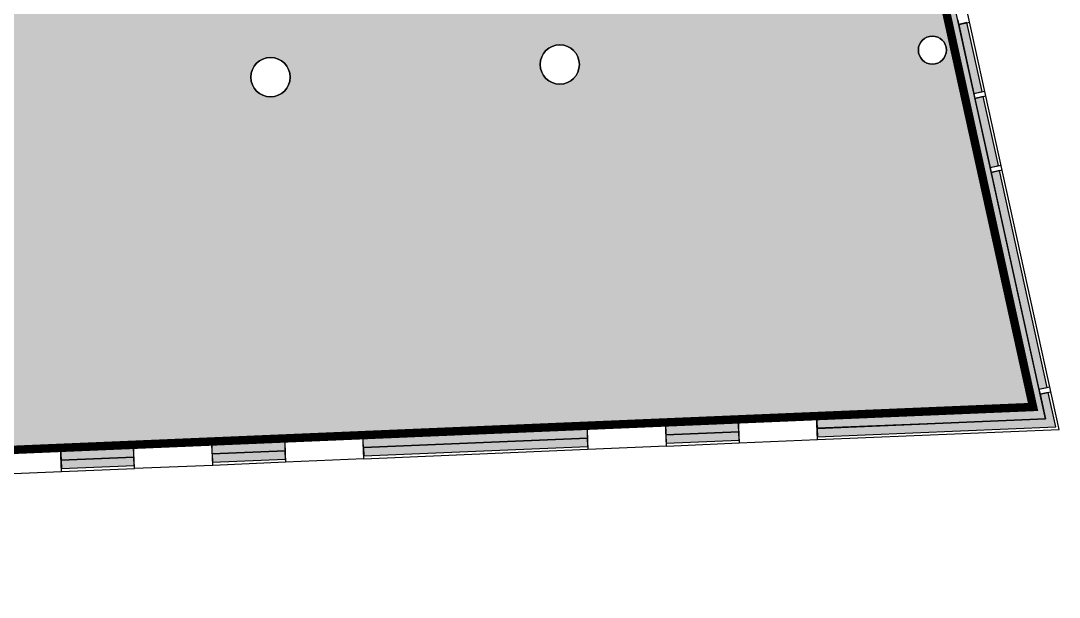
# Model space of a CAD drawing. Header units: metres. Extents: x -153 to -26, y 14 to 85.
# Drawn here: x -44.06 to -25.54, y 14.93 to 25.21 of the extents above; entities that cross this region are included whole.
import ezdxf

# ---------------------------------------------------------------- set-up
doc = ezdxf.new("R2010")
doc.units = ezdxf.units.M
doc.linetypes.add('AXES', pattern=[50.800000000000004, 31.75, -6.35, 6.35, -6.35])
for name, color, linetype in [('GEX_BAT_menuis_ext', 4, 'Continuous'), ('GEX_BAT_mur', 1, 'Continuous'), ('GEX_BAT_mur_bas', 150, 'Continuous')]:
    doc.layers.add(name, color=color, linetype=linetype)
for name, color, linetype, true_color in [('GEX_EDS_sdp_1-bureau', 1, 'AXES', 0xff0000), ('GEX_EDS_su_bureau', 7, 'Continuous', 0xffdf7f), ('GEX_EDS_sun_bureau', 7, 'Continuous', 0xffdf7f)]:
    doc.layers.add(name, color=color, linetype=linetype, true_color=true_color)

msp = doc.modelspace()

# ---------------------------------------------------------------- hatches: boundary and pattern name
at = {"layer": 'GEX_EDS_su_bureau', "ltscale": 0.05}
h = msp.add_hatch(color=256, dxfattribs=at)
edge = h.paths.add_edge_path()
edge.add_line((-67.07298085436335, 35.23180854277731), (-65.72544451541243, 35.28841883152403))
edge.add_line((-65.72544451541243, 35.28841883152403), (-65.63552382905506, 35.29219641871916))
edge.add_line((-65.63552382905506, 35.29219641871916), (-64.37663422005164, 35.34508263945099))
edge.add_line((-64.37663422005164, 35.34508263945099), (-64.28671353369427, 35.34886022664612))
edge.add_line((-64.28671353369427, 35.34886022664612), (-63.02782392469084, 35.40174644737721))
edge.add_line((-63.02782392469084, 35.40174644737721), (-62.93790323833348, 35.40552403457307))
edge.add_line((-62.93790323833348, 35.40552403457307), (-61.67901362933005, 35.45841025530416))
edge.add_line((-61.67901362933005, 35.45841025530416), (-61.5890929429727, 35.46218784250001))
edge.add_line((-61.5890929429727, 35.46218784250001), (-60.33020333396931, 35.51507406323184))
edge.add_line((-60.33020333396931, 35.51507406323184), (-40.17328799135979, 36.36187037202475))
edge.add_line((-40.17328799135979, 36.36187037202475), (-40.09804890355752, 36.36503118213428))
edge.add_line((-40.09804890355752, 36.36503118213428), (-40.06491987261686, 36.36612998294667))
edge.add_line((-40.06491987261686, 36.36612998294667), (-40.06492423345948, 36.36626146309153))
edge.add_ellipse((-39.65778957500682, 24.09108242718017), major_axis=(-12.28192896062304, 0), ratio=1, start_angle=259.9989826490205, end_angle=271.8996504555687, ccw=False)
edge.add_ellipse((-39.65778957500688, 24.09108242717983), major_axis=(-12.28192896062339, -3.009265538105056e-36), ratio=1, start_angle=241.3336506827738, end_angle=259.9989826490204, ccw=False)
edge.add_ellipse((-39.65778957465493, 24.09108242781645), major_axis=(-12.28192895989596, 0), ratio=1, start_angle=240.9137828456124, end_angle=241.3336506827898, ccw=False)
edge.add_ellipse((-39.65778957500591, 24.09108242718139), major_axis=(-12.28192896062156, 0), ratio=1, start_angle=235.1120807000552, end_angle=240.9137828456217, ccw=False)
edge.add_ellipse((-39.65778957547408, 24.0910824265159), major_axis=(-12.28192896143523, 0), ratio=1, start_angle=234.6921808478802, end_angle=235.11208070003931, ccw=False)
edge.add_ellipse((-39.65778957500603, 24.09108242718078), major_axis=(-12.28192896062213, 0), ratio=1, start_angle=228.8877207272487, end_angle=234.69218084786928, ccw=False)
edge.add_ellipse((-39.65778957487968, 24.09108242732545), major_axis=(-12.28192896043005, -3.009265538105056e-36), ratio=1, start_angle=228.4678596162941, end_angle=228.887720727249, ccw=False)
edge.add_ellipse((-39.65778957500542, 24.09108242718127), major_axis=(-12.28192896062135, 0), ratio=1, start_angle=222.6724337918949, end_angle=228.467859616301, ccw=False)
edge.add_ellipse((-39.65778957505829, 24.09108242713333), major_axis=(-12.28192896069272, 0), ratio=1, start_angle=222.252565954742, end_angle=222.6724337918922, ccw=False)
edge.add_ellipse((-39.65778957500764, 24.09108242717921), major_axis=(-12.28192896062438, 0), ratio=1, start_angle=216.0315350942256, end_angle=222.2525659547424, ccw=False)
edge.add_ellipse((-39.65778957500613, 24.09108242718029), major_axis=(-12.28192896062251, 0), ratio=1, start_angle=210.2389074924215, end_angle=216.0315350942257, ccw=False)
edge.add_ellipse((-39.65778957498031, 24.09108242719537), major_axis=(-12.28192896059262, -3.009265538105056e-36), ratio=1, start_angle=209.8190230314424, end_angle=210.2389074924214, ccw=False)
edge.add_ellipse((-39.65778957500727, 24.09108242717961), major_axis=(-12.28192896062385, 0), ratio=1, start_angle=204.0622421670202, end_angle=209.8190230314436, ccw=False)
edge.add_ellipse((-39.65778957474508, 24.09108242729632), major_axis=(-12.28192896033685, 0), ratio=1, start_angle=203.8189454750717, end_angle=204.0622421670218, ccw=False)
edge.add_line((-28.42195940650168, 29.05111261038519), (-28.40871971012231, 29.01555200556674))
edge.add_line((-28.40871971012231, 29.01555200556674), (-27.97680275925088, 27.8554628642286))
edge.add_line((-27.97680275925088, 27.8554628642286), (-27.95853546090372, 27.80639858367334))
edge.add_line((-27.95853546090372, 27.80639858367334), (-27.94918529413381, 27.76938614101222))
edge.add_line((-27.94918529413381, 27.76938614101222), (-27.63131275342739, 26.51109423286078))
edge.add_line((-27.63131275342739, 26.51109423286078), (-27.61997007156499, 26.45952809020169))
edge.add_line((-27.61997007156499, 26.45952809020169), (-27.34928678043945, 25.22894670081477))
edge.add_line((-27.34928678043945, 25.22894670081477), (-27.32995225964476, 25.14104803014427))
edge.add_line((-27.32995225964476, 25.14104803014427), (-27.05926896851922, 23.91046664075735))
edge.add_line((-27.05926896851922, 23.91046664075735), (-27.03993444772454, 23.82256797008685))
edge.add_line((-27.03993444772454, 23.82256797008685), (-26.769251156599, 22.59198658069992))
edge.add_line((-26.769251156599, 22.59198658069992), (-26.74991663580431, 22.50408791002943))
edge.add_line((-26.74991663580431, 22.50408791002943), (-25.89919772083833, 18.63654640052767))
edge.add_line((-25.89919772083833, 18.63654640052767), (-25.87986320004365, 18.54864772985718))
edge.add_line((-25.87986320004365, 18.54864772985718), (-25.78335534372063, 18.10990334923743))
edge.add_line((-25.78335534372063, 18.10990334923743), (-29.85607911631462, 17.93879592127927))
edge.add_line((-29.85607911631462, 17.93879592127927), (-29.86531434420757, 18.15859081992815))
edge.add_line((-29.86531434420757, 18.15859081992815), (-26.00379523285422, 18.32082336056977))
edge.add_line((-26.00379523285422, 18.32082336056977), (-27.84197692777489, 26.67736418715957))
edge.add_ellipse((-39.68875085233, 24.07143866076741), major_axis=(12.1300000110726, 0), ratio=1, start_angle=12.40573593796204, end_angle=92.4057358501847)
edge.add_line((-40.19791579269549, 36.19074768942593), (-67.0658452014037, 35.06195335035595))
edge.add_line((-67.0658452014037, 35.06195335035595), (-67.07298085436335, 35.23180854277731))
h = msp.add_hatch(color=256, dxfattribs=at)
edge = h.paths.add_edge_path()
edge.add_line((-98.61276718542379, 21.58113560557142), (-98.53641822255011, 19.76385302189028))
edge.add_line((-98.53641822255011, 19.76385302189028), (-94.56194883469156, 19.93329672971016))
edge.add_line((-94.56194883469156, 19.93329672971016), (-94.35166475535881, 14.92909138487526))
edge.add_line((-94.35166475535881, 14.92909138487526), (-88.21699503661317, 15.18659666072935))
edge.add_line((-88.21699503661317, 15.18659666072935), (-88.23883890055981, 15.70651467603783))
edge.add_line((-88.23883890055981, 15.70651467603783), (-81.12011811520176, 16.00566471290396))
edge.add_line((-81.12011811520176, 16.00566471290396), (-74.42602599568693, 16.28696650272232))
edge.add_line((-74.42602599568693, 16.28696650272232), (-69.03078757102332, 16.51368734840516))
edge.add_line((-69.03078757102332, 16.51368734840516), (-63.63554914640565, 16.74040819397715))
edge.add_line((-63.63554914640565, 16.74040819397715), (-58.24031072223226, 16.96712903962688))
edge.add_line((-58.24031072223226, 16.96712903962688), (-52.84506147632173, 17.1935923515132))
edge.add_line((-52.84506147632173, 17.1935923515132), (-44.75221466062447, 17.53393115281929))
edge.add_line((-44.75221466062447, 17.53393115281929), (-40.65576129955871, 17.70443778145948))
edge.add_line((-40.65576129955871, 17.70443778145948), (-37.95821071839769, 17.8194314770018))
edge.add_line((-37.95821071839769, 17.8194314770018), (-33.96166283786719, 17.98558850534064))
edge.add_line((-33.96166283786719, 17.98558850534064), (-32.56289703144223, 18.04436112101416))
edge.add_line((-32.56289703144223, 18.04436112101416), (-31.2641188871731, 18.10074012976148))
edge.add_line((-31.2641188871731, 18.10074012976148), (-29.86535308127368, 18.15951274543067))
edge.add_line((-29.86535308127368, 18.15951274543067), (-26.00379145056124, 18.32080616592221))
edge.add_line((-26.00379145056124, 18.32080616592221), (-27.84197692777497, 26.67736418715958))
edge.add_arc((-39.68875084350181, 24.07143867223353), 12.12999999998716, 12.4057358940253, 92.40573589412149)
edge.add_line((-40.19791579269558, 36.19074768942593), (-67.06584520140379, 35.06195335035596))
edge.add_line((-67.06584520140379, 35.06195335035596), (-67.0742548255755, 35.23175537594449))
edge.add_line((-67.0742548255755, 35.23175537594449), (-68.31188810338969, 35.17976213821541))
edge.add_line((-68.31188810338969, 35.17976213821541), (-68.30475145152454, 35.00988316836367))
edge.add_line((-68.30475145152454, 35.00988316836367), (-76.57424502153768, 34.66247969313952))
edge.add_line((-76.57424502153768, 34.66247969313952), (-76.42411168511846, 31.08895773457684))
edge.add_line((-76.42411168511846, 31.08895773457684), (-74.57715761030487, 31.16655146505011))
edge.add_line((-74.57715761030487, 31.16655146505011), (-74.45735964687228, 28.31573916276028))
edge.add_line((-74.45735964687228, 28.31573916276028), (-74.20831323407171, 22.38922290475224))
edge.add_line((-74.20831323407171, 22.38922290475224), (-81.0283792489033, 22.09445688339856))
edge.add_line((-81.0283792489033, 22.09445688339856), (-81.16147107839906, 25.26165227549721))
edge.add_line((-81.16147107839906, 25.26165227549721), (-82.87989636042482, 25.18943992849709))
edge.add_line((-82.87989636042482, 25.18943992849709), (-82.74679952045949, 22.02239212566893))
edge.add_line((-82.74679952045949, 22.02239212566893), (-83.04651884701069, 22.0093950551427))
edge.add_line((-83.04651884701069, 22.0093950551427), (-83.05489150464393, 22.208630329985))
edge.add_line((-83.05489150464393, 22.208630329985), (-84.05400973141707, 22.16664498817266))
edge.add_line((-84.05400973141707, 22.16664498817266), (-84.04565381527058, 21.96780854803406))
edge.add_line((-84.04565381527058, 21.96780854803406), (-93.83707026079132, 21.55631769869632))
edge.add_line((-93.83707026079132, 21.55631769869632), (-96.33486650406816, 21.45137043585913))
edge.add_line((-96.33486650406816, 21.45137043585913), (-96.34432677484637, 21.6764982417358))
edge.add_line((-96.34432677484637, 21.6764982417358), (-98.61276718542379, 21.58113560557142))
h.paths.add_polyline_path([(-64.00906231321633, 29.05548079107737), (-63.74771549641989, 22.82095612262476), (-47.58137852547908, 23.49863725738589), (-47.84330876583016, 29.73313746382246), (-51.43011168263062, 29.58278128504819), (-51.42173518403295, 29.38295677663788), (-52.42083090138575, 29.34107540818251), (-52.42923421738282, 29.54089879249501), (-57.0131755000157, 29.34874329608812), (-57.0006475099306, 29.04900499217701), (-57.99977006087215, 29.00712249894783), (-58.01238444945238, 29.30716414986555)], flags=16)
edge = h.paths.add_edge_path(flags=16)
edge.add_arc((-39.60788386863226, 24.20159853178961), 0.3500000000000014, 0, 180)
edge.add_arc((-39.60788386863226, 24.20159853178961), 0.3500000000000014, 180, 360)
edge = h.paths.add_edge_path(flags=16)
edge.add_arc((-34.44747496955961, 24.4267319444058), 0.349999999999973, 0, 180)
edge.add_arc((-34.44747496955961, 24.4267319444058), 0.349999999999973, 180, 360)
edge = h.paths.add_edge_path(flags=16)
edge.add_arc((-34.31723509733781, 34.49509548988262), 0.25, 179.9999999999984, 360.0000000000016)
edge.add_arc((-34.31723509733781, 34.49509548988262), 0.25, 1.628443996909321e-12, 179.9999999999984)
edge = h.paths.add_edge_path(flags=16)
edge.add_arc((-27.79974590784605, 24.68369900892208), 0.2500000000000036, 0, 180)
edge.add_arc((-27.79974590784605, 24.68369900892208), 0.2500000000000036, 180, 360)
edge = h.paths.add_edge_path(flags=16)
edge.add_arc((-29.79441679286599, 30.52190533757749), 0.25, 180.0000000000008, 359.9999999999992)
edge.add_arc((-29.79441679286599, 30.52190533757749), 0.25, 359.9999999999992, 540.0000000000008)
edge = h.paths.add_edge_path(flags=16)
edge.add_arc((-71.97511651616901, 22.87418178258306), 0.25, 180.0000000000008, 359.9999999999992)
edge.add_arc((-71.97511651616901, 22.87418178258306), 0.25, 359.9999999999992, 540.0000000000008)
edge = h.paths.add_edge_path(flags=16)
edge.add_arc((-72.2035144366978, 28.30938500721908), 0.25, 179.9999999999862, 360.0000000000138)
edge.add_arc((-72.2035144366978, 28.30938500721908), 0.25, 1.384177397372923e-11, 179.9999999999862)
edge = h.paths.add_edge_path(flags=16)
edge.add_arc((-40.09029050720616, 35.81427336427345), 0.25, 180.0000000000016, 359.9999999999984)
edge.add_arc((-40.09029050720616, 35.81427336427345), 0.25, 359.9999999999984, 540.0000000000016)
edge = h.paths.add_edge_path(flags=16)
edge.add_arc((-48.18524741291515, 35.52414800724801), 0.1999999999999957, 180, 360)
edge.add_arc((-48.18524741291515, 35.52414800724801), 0.1999999999999886, 0, 180)
edge = h.paths.add_edge_path(flags=16)
edge.add_arc((-64.37097497654443, 34.84427792088526), 0.2000000000000028, 180, 360)
edge.add_arc((-64.37097497654443, 34.84427792088528), 0.2000000000000028, 359.999999999996, 540.0000000000041)
edge = h.paths.add_edge_path(flags=16)
edge.add_arc((-56.27811119475161, 35.18421296379294), 0.1999999999999957, 179.999999999998, 360.000000000002)
edge.add_arc((-56.27811119475161, 35.18421296379295), 0.1999999999999957, 0, 180)
edge = h.paths.add_edge_path(flags=16)
edge.add_arc((-72.46379903480789, 34.50390509601245), 0.2000000000000028, 180.0000000000082, 359.9999999999918)
edge.add_arc((-72.46379903480789, 34.50390509601247), 0.2000000000000028, 359.9999999999837, 540.0000000000163)
for points in [[(-27.32995225964476, 25.14104803014427), (-27.05926896851922, 23.91046664075735), (-26.91277118407734, 23.94269084208101), (-27.18345447521221, 25.17327223146589)], [(-27.03993444772454, 23.82256797008685), (-26.769251156599, 22.59198658069992), (-26.62275337214713, 22.62421078202579), (-26.89343666328199, 23.85479217141066)], [(-26.74991663580431, 22.50408791002943), (-25.89919772083833, 18.63654640052767), (-25.7526999363565, 18.66877060186012), (-26.60341885135178, 22.53631211135544)], [(-29.85607911631462, 17.93879592127927), (-29.8497818279688, 17.78892816569674), (-25.59845446636345, 17.96753926994245), (-25.73336541556115, 18.58087193118978), (-25.87986320004365, 18.54864772985718), (-25.78335534372063, 18.10990334923743)], [(-37.95817529931286, 17.81858851631661), (-36.02797054528188, 17.89968147793576), (-33.96166283786711, 17.98558850534065), (-33.95246545716882, 17.76669435741121), (-37.94893993578145, 17.59879039266004)], [(-31.26411888717285, 18.10074012976148), (-32.56289703144213, 18.04436112101416), (-32.55366175832413, 17.82456514733673), (-31.25484518393056, 17.88002953360887)], [(-32.55366175832414, 17.82456514733674), (-32.54736446995171, 17.67469739182756), (-31.24854811792349, 17.73016176856718), (-31.25484518393058, 17.88002953360888)], [(-42.05456062825263, 17.64646287550685), (-42.2995869610135, 17.63601684585923), (-43.3533810942831, 17.59109120609396), (-43.34414672064608, 17.37131664181578), (-42.04532627646247, 17.42668882879822)], [(-40.65576129950521, 17.70443778146176), (-39.35694065193213, 17.759805116241), (-39.3477246812046, 17.54046848163145), (-40.64652589081012, 17.48463858278161)], [(-37.94893993578145, 17.59879039266004), (-37.94264264731539, 17.44892263711819), (-33.94616839120661, 17.616826592504), (-33.95246545716882, 17.76669435741121)], [(-43.34414672069306, 17.37131664181378), (-43.33784940968064, 17.22144888718356), (-42.03902921052076, 17.27682106375665), (-42.04532627646246, 17.42668882879821)], [(-40.64652589081012, 17.48463858278161), (-40.64022860239945, 17.33477082725572), (-39.34142761301747, 17.39060071663909), (-39.3477246812046, 17.54046848163145)]]:
    msp.add_hatch(color=256, dxfattribs=at).paths.add_polyline_path(points)
at = {"layer": 'GEX_EDS_sun_bureau', "ltscale": 0.05}
h = msp.add_hatch(color=256, dxfattribs=at)
edge = h.paths.add_edge_path()
edge.add_arc((-39.68875285358405, 24.07145594701348), 12.12999999998718, 12.405735896371198, 92.4057358964672, ccw=False)
edge.add_line((-27.84197893796389, 26.6773814624246), (-26.00379346040802, 18.32082344126246))
edge.add_line((-26.00379346040802, 18.32082344126246), (-29.8653530820268, 18.15951274539901))
edge.add_line((-29.8653530820268, 18.15951274539901), (-29.85652925893538, 17.94950914373694))
edge.add_line((-29.85652925893538, 17.94950914373694), (-25.78335156123808, 18.10988615702033))
edge.add_line((-25.78335156123808, 18.10988615702033), (-27.63131275343122, 26.51109423294641))
edge.add_line((-27.63131275343122, 26.51109423294641), (-27.95853546090754, 27.80639858375896))
edge.add_line((-27.95853546090754, 27.80639858375896), (-28.42195940650552, 29.05111261047084))
edge.add_arc((-39.6577895750107, 24.09108242726545), 12.28192896062339, 23.81894547507575, 92.81769755167569)
edge.add_line((-40.26154806853324, 36.35816254746108), (-67.07298085370998, 35.23180852722457))
edge.add_line((-67.07298085370998, 35.23180852722457), (-67.0658452014263, 35.061953350355))
edge.add_line((-67.0658452014263, 35.061953350355), (-40.19791780327398, 36.19076496418506))
h = msp.add_hatch(color=256, dxfattribs=at)
edge = h.paths.add_edge_path()
edge.add_line((-98.51340976090492, 21.58536922806871), (-96.34432677484628, 21.67649824173579))
edge.add_line((-96.34432677484628, 21.67649824173579), (-96.33486650406807, 21.45137043585912))
edge.add_line((-96.33486650406807, 21.45137043585912), (-93.83707026079124, 21.55631769869631))
edge.add_line((-93.83707026079124, 21.55631769869631), (-82.7467995204594, 22.02239212566892))
edge.add_line((-82.7467995204594, 22.02239212566892), (-82.87568793959073, 25.08952852139011))
edge.add_line((-82.87568793959073, 25.08952852139011), (-81.1572725442704, 25.16174045302209))
edge.add_line((-81.1572725442704, 25.16174045302209), (-81.02837924890322, 22.09445688339855))
edge.add_line((-81.02837924890322, 22.09445688339855), (-74.20831323407162, 22.38922290475223))
edge.add_line((-74.20831323407162, 22.38922290475223), (-74.45735964687219, 28.31573916276026))
edge.add_line((-74.45735964687219, 28.31573916276026), (-74.57715761030478, 31.16655146505008))
edge.add_line((-74.57715761030478, 31.16655146505008), (-76.32420531849334, 31.09315510369314))
edge.add_line((-76.32420531849334, 31.09315510369314), (-76.47433865491256, 34.66667706225583))
edge.add_line((-76.47433865491256, 34.66667706225583), (-68.30475145152445, 35.00988316836366))
edge.add_line((-68.30475145152445, 35.00988316836366), (-68.3118881033896, 35.17976213821541))
edge.add_line((-68.3118881033896, 35.17976213821541), (-67.0729808692075, 35.23180889612389))
edge.add_line((-67.0729808692075, 35.23180889612389), (-67.0658452014037, 35.06195335035594))
edge.add_line((-67.0658452014037, 35.06195335035594), (-40.19791579269549, 36.19074768942593))
edge.add_arc((-39.68875084350175, 24.07143867223351), 12.12999999998718, 12.405735894025383, 92.40573589412139, ccw=False)
edge.add_line((-27.84197692777489, 26.67736418715958), (-26.00379145056116, 18.32080616592219))
edge.add_line((-26.00379145056116, 18.32080616592219), (-29.8653530812736, 18.15951274543066))
edge.add_line((-29.8653530812736, 18.15951274543066), (-31.26411888717302, 18.10074012976147))
edge.add_line((-31.26411888717302, 18.10074012976147), (-32.56289703144215, 18.04436112101414))
edge.add_line((-32.56289703144215, 18.04436112101414), (-33.96166283786711, 17.98558850534063))
edge.add_line((-33.96166283786711, 17.98558850534063), (-37.95821071839761, 17.81943147700178))
edge.add_line((-37.95821071839761, 17.81943147700178), (-40.65576129955863, 17.70443778145946))
edge.add_line((-40.65576129955863, 17.70443778145946), (-44.75221466062445, 17.53393115281928))
edge.add_line((-44.75221466062445, 17.53393115281928), (-52.84506147632165, 17.19359235151319))
edge.add_line((-52.84506147632165, 17.19359235151319), (-58.24031072223217, 16.96712903962687))
edge.add_line((-58.24031072223217, 16.96712903962687), (-63.63554914640557, 16.74040819397713))
edge.add_line((-63.63554914640557, 16.74040819397713), (-69.03078757102324, 16.51368734840514))
edge.add_line((-69.03078757102324, 16.51368734840514), (-74.42602599568684, 16.28696650272231))
edge.add_line((-74.42602599568684, 16.28696650272231), (-81.12011811520168, 16.00566471290395))
edge.add_line((-81.12011811520168, 16.00566471290395), (-88.23883890055973, 15.70651467603781))
edge.add_line((-88.23883890055973, 15.70651467603781), (-88.21699503661308, 15.18659666072933))
edge.add_line((-88.21699503661308, 15.18659666072933), (-94.26162969666177, 14.93287064336661))
edge.add_line((-94.26162969666177, 14.93287064336661), (-94.47574176515874, 20.028190321556))
edge.add_line((-94.47574176515874, 20.028190321556), (-98.44088878719546, 19.85920097774205))
edge.add_line((-98.44088878719546, 19.85920097774205), (-98.51340976090492, 21.58536922806871))
h.paths.add_polyline_path([(-64.00906231321625, 29.05548079107734), (-47.84330876583007, 29.73313746382245), (-47.581378525479, 23.49863725738588), (-63.74771549641981, 22.82095612262475)], flags=16)
edge = h.paths.add_edge_path(flags=16)
edge.add_arc((-72.4637990348078, 34.50390509601244), 0.2000000000000028, 0, 180)
edge.add_arc((-72.4637990348078, 34.50390509601244), 0.2000000000000028, 180, 360)
edge = h.paths.add_edge_path(flags=16)
edge.add_arc((-64.37097497654435, 34.84427792088525), 0.2000000000000028, 0, 180)
edge.add_arc((-64.37097497654435, 34.84427792088525), 0.2000000000000028, 180, 360)
edge = h.paths.add_edge_path(flags=16)
edge.add_arc((-56.27811119475152, 35.18421296379293), 0.1999999999999957, 0, 180)
edge.add_arc((-56.27811119475152, 35.18421296379293), 0.1999999999999957, 180, 360)
edge = h.paths.add_edge_path(flags=16)
edge.add_arc((-48.18524741291506, 35.524148007248), 0.1999999999999957, 0, 180)
edge.add_arc((-48.18524741291506, 35.524148007248), 0.1999999999999957, 180, 360)
edge = h.paths.add_edge_path(flags=16)
edge.add_arc((-71.97511651616892, 22.87418178258306), 0.25, 0, 180)
edge.add_arc((-71.97511651616892, 22.87418178258306), 0.25, 180, 360)
edge = h.paths.add_edge_path(flags=16)
edge.add_arc((-72.20351443669772, 28.30938500721906), 0.25, 0, 180)
edge.add_arc((-72.20351443669772, 28.30938500721906), 0.25, 180, 360)
edge = h.paths.add_edge_path(flags=16)
edge.add_arc((-34.31723509733772, 34.49509548988262), 0.25, 0, 180)
edge.add_arc((-34.31723509733772, 34.49509548988262), 0.25, 180, 360)
edge = h.paths.add_edge_path(flags=16)
edge.add_arc((-40.09029050720608, 35.81427336427343), 0.25, 0, 180)
edge.add_arc((-40.09029050720608, 35.81427336427343), 0.25, 180, 360)
edge = h.paths.add_edge_path(flags=16)
edge.add_arc((-29.7944167928659, 30.52190533757748), 0.25, 0, 180)
edge.add_arc((-29.7944167928659, 30.52190533757748), 0.25, 180, 360)
edge = h.paths.add_edge_path(flags=16)
edge.add_arc((-27.79974590784596, 24.68369900892205), 0.2500000000000039, 0, 360)
edge = h.paths.add_edge_path(flags=16)
edge.add_arc((-34.44747496955952, 24.42673194440579), 0.3499999999999727, 0, 360)
edge = h.paths.add_edge_path(flags=16)
edge.add_arc((-39.60788386863217, 24.20159853178959), 0.3500000000000014, 0, 360)

# ---------------------------------------------------------------- linework, layer by layer
at = {"layer": 'GEX_BAT_menuis_ext'}
for p, q in [((-25.53681705917424, 17.9200673845405, 2.22712377625217e-06), (-27.4366468776963, 26.55708080295228, 2.22712377625217e-06)), ((-27.32995225969472, 25.14104803013328, 2.227353759175903e-06), (-27.13462188039535, 25.18401363190775, 2.227315801048448e-06)), ((-26.91277118407734, 23.94269084208101, 2.227129395025634e-06), (-27.18345447521221, 25.17327223146588, 2.227130552208315e-06)), ((-27.05926896855984, 23.91046664074841, 2.227317914547264e-06), (-26.86393858926047, 23.95343224252288, 2.227279956419809e-06)), ((-27.03993444776449, 23.82256797007807, 2.227315354216647e-06), (-26.84460406846512, 23.86553357185253, 2.227277396089192e-06)), ((-26.62275337214713, 22.62421078202579, 2.227128155187048e-06), (-26.89343666328199, 23.85479217141066, 2.227129312369728e-06)), ((-26.76925115662963, 22.59198658069319, 2.227279509588009e-06), (-26.57392077733026, 22.63495218246765, 2.227241551460554e-06)), ((-26.74991663583428, 22.50408791002284, 2.227276949257392e-06), (-26.55458625653491, 22.5470535117973, 2.227238991129937e-06)), ((-25.7526999363565, 18.66877060186012, 2.227124435671288e-06), (-26.60341885135178, 22.53631211135544, 2.227128072531142e-06)), ((-25.89919772083899, 18.63654640052752, 2.227164294710242e-06), (-25.70386734153963, 18.67951200230199, 2.227126336582787e-06)), ((-25.87986320004365, 18.54864772985718, 2.227161734379625e-06), (-25.68453282074428, 18.59161333163164, 2.22712377625217e-06)), ((-25.59845068937661, 17.96752209899078, 2.227123776249141e-06), (-25.73336541556115, 18.58087193118978, 2.227123776249141e-06))]:
    msp.add_line(p, q, dxfattribs=at)
at = {"layer": 'GEX_BAT_menuis_ext', "elevation": 2.224353070594969e-06}
msp.add_lwpolyline([(-27.09850865588766, 18.05463299667964), (-25.78335156123425, 18.10988615693471), (-27.63131275342739, 26.51109423286078), (-27.95853546090372, 27.80639858367334), (-28.42195940650169, 29.05111261038521, 0.3105022833891998), (-40.26154806852943, 36.35816254737546, 0.3105022833891998)], format="xyb", dxfattribs=at)
at = {"layer": 'GEX_BAT_menuis_ext'}
for points, elevation in [([(-29.85607911631035, 17.93879592127945), (-25.78335534372063, 18.10990334923743)], 2.21680739183566e-06), ([(-32.55366175838751, 17.82456514733403), (-31.25484518393058, 17.88002953360888)], 2.21716923262394e-06), ([(-29.8497818279688, 17.78892816569674), (-25.59845446716499, 17.96753926990878)], 2.216751014661754e-06), ([(-29.84768302840866, 17.73897223471346), (-25.5368208416584, 17.92008457679756)], 2.216751014661754e-06), ([(-37.94893993579736, 17.59879039265937), (-33.9524654571085, 17.76669435741374)], 2.217618172484404e-06), ([(-37.94264264731539, 17.44892263711819), (-33.94616816878938, 17.61682660184842)], 2.217601434566558e-06), ([(-32.54736446995171, 17.67469739182756), (-31.24854789544802, 17.73016177806772)], 2.21715249470607e-06), ([(-32.54526567039309, 17.62474146084421), (-31.24644909588941, 17.68020584708438)], 2.21715249470607e-06), ([(-43.34414672064607, 17.37131664181578), (-42.04532627640928, 17.42668882880048)], 2.218964992065752e-06), ([(-40.64652589085723, 17.48463858277959), (-39.3477246812046, 17.54046848163145)], 2.218516052205288e-06), ([(-37.94054384775619, 17.39896670613487), (-33.94406936923018, 17.5668706708651)], 2.217601434566558e-06), ([(-43.33784940968064, 17.22144888718356), (-42.0390289654906, 17.27682107420294)], 2.218948254147911e-06), ([(-40.64022860239945, 17.33477082725572), (-39.34142739274684, 17.39060072610758)], 2.218499314287423e-06), ([(-40.63812980283943, 17.28481489627243), (-39.33932859318681, 17.34064479512429)], 2.218499314287423e-06), ([(-43.33575063274437, 17.17149295524979), (-42.03693018855434, 17.22686514226916)], 2.218948254147911e-06)]:
    msp.add_lwpolyline(points, dxfattribs=dict(at, elevation=elevation))
at = {"layer": 'GEX_BAT_mur'}
for p, q in [((-29.8653530812736, 18.15951274543066, 2.217187719526177e-06), (-31.26411859881344, 18.10073326691365, 2.217187719526177e-06)), ((-29.84770543659717, 17.73950554204322, 2.217187719526177e-06), (-29.8653530812736, 18.15951274543066, 2.217187719526177e-06)), ((-32.56293466244467, 18.04525672450459, 2.218750619570097e-06), (-33.9617378112715, 17.98737284373104, 2.217636657271882e-06)), ((-33.9617378112715, 17.98737284373104, 2.217636657271882e-06), (-33.94409016659584, 17.56736564048913, 2.217636657271882e-06)), ((-32.54528701781499, 17.62524952115184, 2.218750619570097e-06), (-32.56293466244467, 18.04525672450459, 2.218750619570097e-06)), ((-31.26411859881344, 18.10073326691365, 2.217187719526177e-06), (-31.24647095413857, 17.68072606381725, 2.217187719526177e-06)), ((-37.95821071839761, 17.81943147700179, 2.218534532763326e-06), (-39.35697623579874, 17.76065199867178, 2.218534532763326e-06)), ((-37.94056307362924, 17.39942427383602, 2.218534532763326e-06), (-37.95821071839761, 17.81943147700179, 2.218534532763326e-06)), ((-40.65579561266904, 17.70525442037356, 2.218750619570096e-06), (-42.0545954481407, 17.647291575548, 2.218983470509016e-06)), ((-42.0369478035344, 17.22728437221258, 2.218956828522654e-06), (-42.05456062825262, 17.64646287550685, 2.218956828522654e-06)), ((-40.63814796780716, 17.28524721713844, 2.218750619570096e-06), (-40.65579561266904, 17.70525442037356, 2.218750619570096e-06)), ((-39.35697623579874, 17.76065199867178, 2.218534532763326e-06), (-39.33932859102882, 17.34064479521498, 2.218534532763326e-06)), ((-33.94409016659584, 17.56736564048913, 2.217636657271882e-06), (-32.54528701781499, 17.62524952115184, 2.218750619570097e-06)), ((-31.24647095413857, 17.68072606381725, 2.217187719526177e-06), (-29.84770543659717, 17.73950554204322, 2.217187719526177e-06)), ((-43.35341538167021, 17.5919072328068, 2.21919955731574e-06), (-44.75221466062446, 17.53393115281928, 2.21943240825476e-06)), ((-43.33576773697196, 17.17190002969306, 2.21919955731574e-06), (-43.35341538167021, 17.5919072328068, 2.21919955731574e-06)), ((-42.0369478035344, 17.22728437221258, 2.218983470509016e-06), (-40.63814796780716, 17.28524721713844, 2.218750619570096e-06)), ((-39.33932859102882, 17.34064479521498, 2.218534532763326e-06), (-37.94056307362924, 17.39942427383602, 2.218534532763326e-06)), ((-44.73456701573997, 17.11392394971236, 2.21943240825476e-06), (-43.33576773697196, 17.17190002969306, 2.21919955731574e-06))]:
    msp.add_line(p, q, dxfattribs=at)
for centre, radius in [((-27.79974590784597, 24.68369900892206, 2.217104511288791e-06), 0.2499999999999999), ((-34.44747496955955, 24.42673194440579, 2.21821254187317e-06), 0.3499999999999998), ((-39.60788386863217, 24.20159853178961, 2.219080423414423e-06), 0.3499999999999998)]:
    msp.add_circle(centre, radius, dxfattribs=at)
at = {"layer": 'GEX_BAT_mur_bas', "ltscale": 0.2}
for p, q in [((-27.84197692777489, 26.67736418715958, 2.21649548499782e-06), (-26.00379145056116, 18.32080616592219, 2.21649548499782e-06)), ((-42.05456062825262, 17.64646287550685, 2.218956828522654e-06), (-43.3533810902794, 17.59109120626465, 2.218967193436858e-06))]:
    msp.add_line(p, q, dxfattribs=at)
for points, elevation in [([(-26.00379523285422, 18.32082336056977), (-29.86531434420757, 18.15859081992815)], 2.216954859767701e-06), ([(-33.96170075373293, 17.98649088846641), (-37.95817529931286, 17.81858851631661)], 2.218750619569065e-06), ([(-31.26408043524136, 18.09982498967697), (-32.56289703144215, 18.04436112101415)], 2.218750619569065e-06), ([(-39.35696006814527, 17.76026716270396), (-40.65576129550563, 17.70443778163368)], 2.218750619569065e-06)]:
    msp.add_lwpolyline(points, dxfattribs=dict(at, elevation=elevation))
at = {"layer": 'GEX_EDS_sdp_1-bureau', "ltscale": 0.05, "const_width": 0.15, "elevation": 2.237492051347864e-06}
msp.add_lwpolyline([(-88.23883443882849, 15.70650474924408), (-26.00379134349396, 18.32080567907821), (-27.84197692777489, 26.67736418715958, 0.3521274592213859), (-39.68875084350175, 36.20143867222068, 0.01165277333085898), (-40.27234996259909, 36.18762050863707), (-78.69092991021006, 34.57355205994877)], format="xyb", dxfattribs=at)
at = {"layer": 'GEX_EDS_su_bureau', "ltscale": 0.05}
for points in [[(-69.03078757102332, 16.51368734840516), (-63.63554914640565, 16.74040819397715), (-58.24031072223226, 16.96712903962688), (-52.84506147632173, 17.1935923515132), (-44.75221466062447, 17.53393115281929), (-40.65576129955871, 17.70443778145948), (-37.95821071839769, 17.8194314770018), (-33.96166283786719, 17.98558850534064), (-32.56289703144223, 18.04436112101416), (-31.2641188871731, 18.10074012976148), (-29.86535308127368, 18.15951274543067), (-26.00379145056124, 18.32080616592221), (-27.84197692777497, 26.67736418715958, 0.3639702342666777), (-40.19791579269558, 36.19074768942593), (-67.06584520140379, 35.06195335035596), (-67.0742548255755, 35.23175537594449), (-68.31188810338969, 35.17976213821541)], [(-27.34928678043945, 25.22894670081477), (-27.32995225964476, 25.14104803014427), (-27.05926896851922, 23.91046664075735), (-27.03993444772454, 23.82256797008685), (-26.769251156599, 22.59198658069992), (-26.74991663580431, 22.50408791002943), (-25.89919772083833, 18.63654640052767), (-25.87986320004365, 18.54864772985718), (-25.78335534372063, 18.10990334923743), (-29.85607911631462, 17.93879592127927), (-29.86531434420757, 18.15859081992815), (-26.00379523285422, 18.32082336056977), (-27.84197692777489, 26.67736418715957, 0.3639702338324636)]]:
    msp.add_lwpolyline(points, format="xyb", dxfattribs=at)
for points in [[(-27.32995225964476, 25.14104803014427), (-27.05926896851922, 23.91046664075735), (-26.91277118407734, 23.94269084208101), (-27.18345447521221, 25.17327223146589)], [(-27.03993444772454, 23.82256797008685), (-26.769251156599, 22.59198658069992), (-26.62275337214713, 22.62421078202579), (-26.89343666328199, 23.85479217141066)], [(-26.74991663580431, 22.50408791002943), (-25.89919772083833, 18.63654640052767), (-25.7526999363565, 18.66877060186012), (-26.60341885135178, 22.53631211135544)], [(-29.85607911631462, 17.93879592127927), (-29.8497818279688, 17.78892816569674), (-25.59845446636345, 17.96753926994245), (-25.73336541556115, 18.58087193118978), (-25.87986320004365, 18.54864772985718), (-25.78335534372063, 18.10990334923743)], [(-37.95817529931286, 17.81858851631661), (-36.02797054528188, 17.89968147793576), (-33.96166283786711, 17.98558850534065), (-33.95246545716882, 17.76669435741121), (-37.94893993578145, 17.59879039266004)], [(-31.26411888717285, 18.10074012976148), (-32.56289703144213, 18.04436112101416), (-32.55366175832413, 17.82456514733673), (-31.25484518393056, 17.88002953360887)], [(-32.55366175832414, 17.82456514733674), (-32.54736446995171, 17.67469739182756), (-31.24854811792349, 17.73016176856718), (-31.25484518393058, 17.88002953360888)], [(-42.05456062825263, 17.64646287550685), (-42.2995869610135, 17.63601684585923), (-43.3533810942831, 17.59109120609396), (-43.34414672064608, 17.37131664181578), (-42.04532627646247, 17.42668882879822)], [(-40.65576129950521, 17.70443778146176), (-39.35694065193213, 17.759805116241), (-39.3477246812046, 17.54046848163145), (-40.64652589081012, 17.48463858278161)], [(-37.94893993578145, 17.59879039266004), (-37.94264264731539, 17.44892263711819), (-33.94616839120661, 17.616826592504), (-33.95246545716882, 17.76669435741121)], [(-43.34414672069306, 17.37131664181378), (-43.33784940968064, 17.22144888718356), (-42.03902921052076, 17.27682106375665), (-42.04532627646246, 17.42668882879821)], [(-40.64652589081012, 17.48463858278161), (-40.64022860239945, 17.33477082725572), (-39.34142761301747, 17.39060071663909), (-39.3477246812046, 17.54046848163145)]]:
    msp.add_lwpolyline(points, close=True, dxfattribs=at)
for points in [[(-27.54974590784605, 24.68369900892208, 0.9999999999999999), (-28.04974590784605, 24.68369900892208, 0.9999999999999999)], [(-34.09747496955963, 24.4267319444058, 0.9999999999999999), (-34.79747496955958, 24.4267319444058, 0.9999999999999999)], [(-39.25788386863226, 24.20159853178961, 0.9999999999999999), (-39.95788386863226, 24.20159853178961, 0.9999999999999999)]]:
    msp.add_lwpolyline(points, format="xyb", close=True, dxfattribs=at)
at = {"layer": 'GEX_EDS_sun_bureau', "elevation": 2.212073623502734e-06}
msp.add_lwpolyline([(-40.19791780327398, 36.19076496418506, -0.3639702342666764), (-27.84197893796389, 26.6773814624246), (-26.00379346040802, 18.32082344126246), (-29.8653530820268, 18.15951274539901), (-29.85652925893538, 17.94950914373694), (-25.78335156123808, 18.10988615702033), (-27.63131275343122, 26.51109423294641), (-27.95853546090754, 27.80639858375896), (-28.42195940650552, 29.05111261047084, 0.3105022833891996), (-40.26154806853324, 36.35816254746108), (-67.07298085370998, 35.23180852722457), (-67.0658452014263, 35.061953350355)], format="xyb", close=True, dxfattribs=at)
at = {"layer": 'GEX_EDS_sun_bureau', "ltscale": 0.05, "elevation": 2.211838716632473e-06}
msp.add_lwpolyline([(-68.3118881033896, 35.17976213821541), (-67.0729808692075, 35.23180889612389), (-67.0658452014037, 35.06195335035594), (-40.19791579269549, 36.19074768942593, -0.3639702342666768), (-27.84197692777489, 26.67736418715958), (-26.00379145056116, 18.32080616592219), (-29.8653530812736, 18.15951274543066), (-31.26411888717302, 18.10074012976147), (-32.56289703144215, 18.04436112101414), (-33.96166283786711, 17.98558850534063), (-37.95821071839761, 17.81943147700178), (-40.65576129955863, 17.70443778145946), (-44.75221466062445, 17.53393115281928), (-52.84506147632165, 17.19359235151319), (-58.24031072223217, 16.96712903962687), (-63.63554914640557, 16.74040819397713), (-69.03078757102324, 16.51368734840514)], format="xyb", dxfattribs=at)
at = {"layer": 'GEX_EDS_sun_bureau', "ltscale": 0.05}
for centre, radius in [((-27.79974590784596, 24.68369900892205, 2.212723805625893e-06), 0.2500000000000039), ((-34.44747496955952, 24.42673194440579, 2.212741922690683e-06), 0.3499999999999727), ((-39.60788386863217, 24.20159853178959, 2.212763564503132e-06), 0.3500000000000014)]:
    msp.add_circle(centre, radius, dxfattribs=at)

doc.saveas('drawing.dxf')
